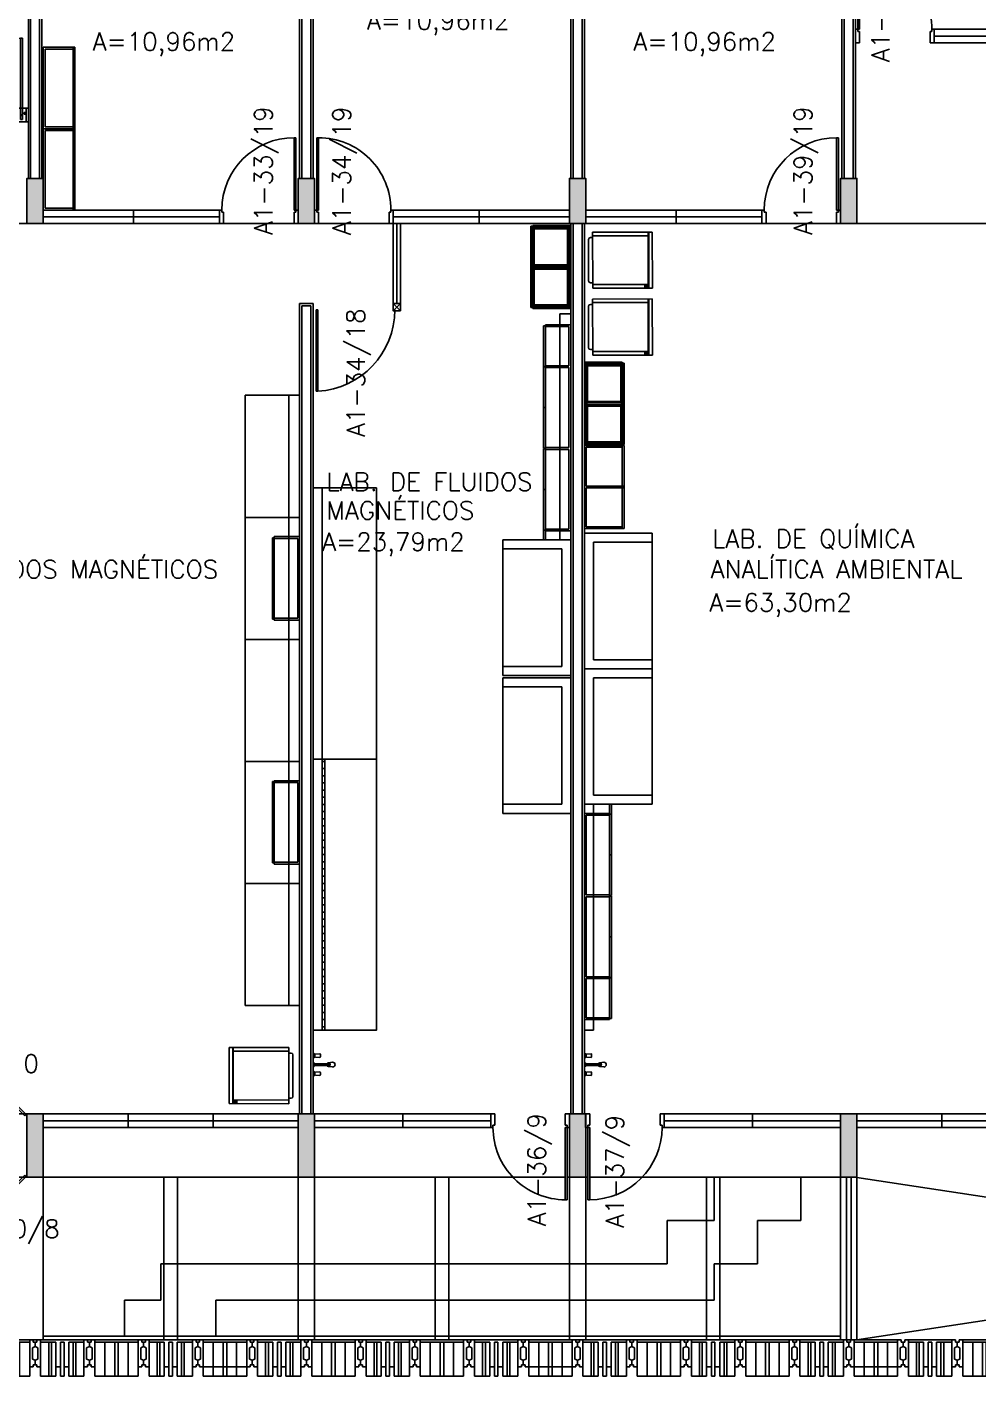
# Model space of a CAD drawing. Header units: inches. Extents: x -15 to 119, y -6 to 56.
# Drawn here: x 29.91 to 40.43, y 0.02 to 14.95 of the extents above; entities that cross this region are included whole.
import ezdxf

# ---------------------------------------------------------------- set-up
doc = ezdxf.new("R2010")
doc.units = ezdxf.units.IN
doc.header["$MEASUREMENT"] = 0
doc.header["$PDMODE"] = 1
doc.linetypes.add('HIDDEN', pattern=[9.525, 6.35, -3.175])
doc.linetypes.add('HIDDEN2', pattern=[4.7625, 3.175, -1.5875])
doc.layers.get('0').update_dxf_attribs({"linetype": 'CONTINUOUS'})
for name, color, linetype in [('ar-acesso', 2, 'CONTINUOUS'), ('ar-alv', 2, 'CONTINUOUS'), ('ar-armario180', 1, 'CONTINUOUS'), ('ar-armarioproj', 1, 'HIDDEN'), ('ar-brs', 1, 'CONTINUOUS'), ('ar-cap', 2, 'CONTINUOUS'), ('ar-castelo', 2, 'CONTINUOUS'), ('ar-chuv', 1, 'CONTINUOUS'), ('ar-copa', 1, 'CONTINUOUS'), ('ar-esq', 2, 'CONTINUOUS'), ('ar-estc', 3, 'CONTINUOUS'), ('ar-grade-lab', 2, 'CONTINUOUS'), ('ar-porta', 1, 'CONTINUOUS'), ('ar-proj', 1, 'HIDDEN'), ('ar-reboco', 2, 'CONTINUOUS'), ('ar-xis', 1, 'CONTINUOUS'), ('armario piso-teto', 2, 'CONTINUOUS'), ('armario-proj', 1, 'HIDDEN2'), ('armariop-t01', 1, 'CONTINUOUS'), ('banc', 1, 'CONTINUOUS'), ('brs-proj', 1, 'HIDDEN'), ('brs1', 2, 'CONTINUOUS'), ('brs2', 1, 'CONTINUOUS'), ('brs3', 1, 'CONTINUOUS'), ('brs4', 1, 'CONTINUOUS'), ('brs5', 1, 'CONTINUOUS'), ('cap01', 2, 'CONTINUOUS'), ('cap02', 1, 'CONTINUOUS'), ('cong', 7, 'CONTINUOUS'), ('COZ1', 1, 'CONTINUOUS'), ('COZ2', 1, 'CONTINUOUS'), ('DET-PIVO', 2, 'CONTINUOUS'), ('div1', 3, 'CONTINUOUS'), ('div2', 2, 'CONTINUOUS'), ('ENDEREÇO', 2, 'CONTINUOUS'), ('esq-01', 3, 'CONTINUOUS'), ('esq-02', 2, 'CONTINUOUS'), ('estc-01', 3, 'CONTINUOUS'), ('h-estc', 8, 'CONTINUOUS'), ('PROJ-MARCO', 1, 'HIDDEN'), ('ptm', 2, 'CONTINUOUS'), ('ptm1', 1, 'CONTINUOUS'), ('WC1', 1, 'CONTINUOUS'), ('WC2', 1, 'CONTINUOUS')]:
    doc.layers.add(name, color=color, linetype=linetype)
doc.styles.add('UNB-100', font='simplex.shx', dxfattribs={"height": 0.2})

# ---------------------------------------------------------------- blocks, each defined once
blk = doc.blocks.new('plr01-01p')
at = {"layer": 'h-estc'}
blk.add_hatch(color=256, dxfattribs=at).paths.add_polyline_path([(0.09, 0.075), (-0.09, 0.075), (-0.09, -0.625), (0.09, -0.625)])
at = {"layer": 'cong'}
blk.add_point((0, 0), dxfattribs=at)
at = {"layer": 'estc-01'}
blk.add_lwpolyline([(-0.09, 0.075), (-0.09, -0.625), (0.09, -0.625), (0.09, 0.075)], close=True, dxfattribs=at)
blk = doc.blocks.new('plr02-01p')
at = {"layer": 'h-estc'}
blk.add_hatch(color=256, dxfattribs=at).paths.add_polyline_path([(0.09, 0.075), (-0.09, 0.075), (-0.09, -0.425), (0.09, -0.425)])
at = {"layer": 'estc-01'}
blk.add_lwpolyline([(-0.09, 0.075), (-0.09, -0.425), (0.09, -0.425), (0.09, 0.075)], close=True, dxfattribs=at)
blk = doc.blocks.new('esq02-01p')
at = {"layer": 'cong'}
blk.add_point((0, 0), dxfattribs=at)
at = {"layer": 'esq-01'}
for p, q in [((2.91, 0), (0.09, 0)), ((1.03, -0.075), (1.03, 0.075)), ((1.97, -0.075), (1.97, 0.075))]:
    blk.add_line(p, q, dxfattribs=at)
at = {"layer": 'esq-02'}
blk.add_lwpolyline([(2.91, -0.075), (0.09, -0.075), (0.09, 0.075), (2.91, 0.075)], close=True, dxfattribs=at)
blk = doc.blocks.new('pm-80-01p')
at = {"layer": 'cong'}
blk.add_point((0, 0), dxfattribs=at)
at = {"layer": 'ptm'}
for p, q in [((0.105, 0.075), (0.105, 0.875)), ((0.125, 0.875), (0.105, 0.875)), ((0.125, 0.075), (0.125, 0.875)), ((0.105, 0.075), (0.08, 0.075)), ((0.08, 0.075), (0.08, -0.075)), ((0.125, 0.075), (0.105, 0.075)), ((0.105, 0.075), (0.105, 0.05)), ((0.125, 0.05), (0.105, 0.05)), ((0.125, 0.05), (0.125, -0.075)), ((0.905, 0.05), (0.905, -0.075)), ((0.905, 0.05), (0.925, 0.05)), ((0.925, 0.075), (0.95, 0.075)), ((0.925, 0.075), (0.925, 0.05)), ((0.95, 0.075), (0.95, -0.075)), ((0.08, -0.075), (0.125, -0.075)), ((0.95, -0.075), (0.905, -0.075))]:
    blk.add_line(p, q, dxfattribs=at)
at = {"layer": 'ptm', "color": 1}
blk.add_arc((0.125, 0.075), 0.8, 360, 90, dxfattribs=at)
blk = doc.blocks.new('esq17-01p')
at = {"layer": 'cong'}
blk.add_point((-0.015, 0), dxfattribs=at)
at = {"layer": 'esq-01', "color": 1}
for p, q in [((2.025, 0), (0.075, 0)), ((1.075, 0.075), (1.075, -0.075))]:
    blk.add_line(p, q, dxfattribs=at)
at = {"layer": 'esq-01'}
blk.add_line((2.025, 0.075), (2.025, -0.075), dxfattribs=at)
at = {"layer": 'esq-02'}
blk.add_lwpolyline([(2.025, 0.075), (0.075, 0.075), (0.075, -0.075), (2.025, -0.075)], close=True, dxfattribs=at)
at = {"rotation": 180}
blk.add_blockref('pm-80-01p', (2.975, 0), dxfattribs=at)
blk = doc.blocks.new('esq05-01p')
at = {"layer": 'cong'}
blk.add_point((0, 0), dxfattribs=at)
at = {"layer": 'esq-01'}
blk.add_line((2.0375, 0), (0.09, 0), dxfattribs=at)
at = {"layer": 'esq-02'}
blk.add_line((1.06375, 0.075), (1.06375, -0.075), dxfattribs=at)
blk.add_lwpolyline([(2.0375, -0.075), (0.09, -0.075), (0.09, 0.075), (2.0375, 0.075), (2.0375, -0.075)], close=True, dxfattribs=at)
at = {"xscale": -1}
blk.add_blockref('pm-80-01p', (2.9875, 0), dxfattribs=at)
blk = doc.blocks.new('esq03a-01p')
at = {"layer": 'cong'}
for p in [(0, 0), (0, -0.55)]:
    blk.add_point(p, dxfattribs=at)
at = {"layer": 'esq-02'}
for p, q in [((0.09, 0.075), (1.03, 0.075)), ((0.09, -0.625), (1.03, -0.625))]:
    blk.add_line(p, q, dxfattribs=at)
at = {"layer": 'ptm'}
for p, q in [((0.1, 0.069), (0.423, 0.391)), ((0.114, 0.054), (0.437, 0.377)), ((0.437, 0.377), (0.423, 0.391)), ((0.683, 0.377), (0.698, 0.392)), ((1.006, 0.054), (0.683, 0.377)), ((1.02, 0.069), (0.698, 0.392)), ((0.114, 0.054), (0.1, 0.069)), ((0.114, 0.054), (0.1, 0.069)), ((1.006, 0.054), (1.02, 0.069)), ((1.006, 0.054), (1.02, 0.069)), ((0.114, -0.604), (0.1, -0.619)), ((0.114, -0.604), (0.1, -0.619)), ((0.1, -0.619), (0.423, -0.941)), ((0.114, -0.604), (0.437, -0.927)), ((1.006, -0.604), (0.683, -0.927)), ((1.02, -0.619), (0.698, -0.942)), ((1.006, -0.604), (1.02, -0.619)), ((1.006, -0.604), (1.02, -0.619)), ((0.437, -0.927), (0.423, -0.941)), ((0.683, -0.927), (0.698, -0.942))]:
    blk.add_line(p, q, dxfattribs=at)
at = {"layer": 'ptm1'}
for centre, start, end in [((0.09, 0.06), 0, 42.4258), ((1.03, 0.06), 137.5157, 180), ((0.09, -0.61), 317.5742, 360), ((1.03, -0.61), 180, 222.4843)]:
    blk.add_arc(centre, 0.47, start, end, dxfattribs=at)
blk = doc.blocks.new('CHVR-01P')
at = {"layer": 'WC1'}
for p, q in [((-0.216, 0.026), (-0.17, 0.019)), ((-0.17, 0.009), (-0.154, 0.009)), ((-0.154, 0.009), (-0.018, 0.009)), ((-0.08, 0.114), (-0.08, 0.086)), ((-0.074, 0.12), (-0.025, 0.116)), ((-0.074, 0.08), (-0.025, 0.084)), ((-0.02, 0.11), (-0.018, 0.11)), ((-0.02, 0.09), (-0.018, 0.09)), ((-0.018, 0.009), (-0.013, 0.017)), ((-0.014, 0.112), (-0.008, 0.126)), ((-0.014, 0.088), (-0.008, 0.074)), ((-0.013, 0.018), (-0.009, 0.021)), ((-0.013, 0.018), (-0.013, 0.018)), ((-0.009, 0.022), (-0.009, 0.021)), ((-0.007, 0.024), (0, 0.024)), ((-0.002, 0.129), (-0.005, 0.128)), ((-0.002, 0.071), (-0.005, 0.072)), ((-0.216, -0.026), (-0.17, -0.019)), ((-0.17, -0.009), (-0.154, -0.009)), ((-0.154, -0.009), (-0.018, -0.009)), ((-0.08, -0.086), (-0.08, -0.114)), ((-0.074, -0.08), (-0.025, -0.084)), ((-0.074, -0.12), (-0.025, -0.116)), ((-0.02, -0.09), (-0.018, -0.09)), ((-0.02, -0.11), (-0.018, -0.11)), ((-0.018, -0.009), (-0.013, -0.017)), ((-0.014, -0.088), (-0.008, -0.074)), ((-0.014, -0.112), (-0.008, -0.126)), ((-0.013, -0.018), (-0.013, -0.018)), ((-0.013, -0.018), (-0.009, -0.021)), ((-0.009, -0.021), (-0.009, -0.022)), ((-0.007, -0.024), (0, -0.024)), ((-0.002, -0.071), (-0.005, -0.072)), ((-0.002, -0.129), (-0.005, -0.128))]:
    blk.add_line(p, q, dxfattribs=at)
for centre, radius, start, end in [((-0.216, 0), 0.0264, 90, 270), ((-0.17, 0), 0.0189, 90, 270), ((-0.17, 0), 0.0088, 90, 270), ((-0.17, 0), 0.0189, 27.7177, 90), ((-0.074, 0.114), 0.006, 90, 180), ((-0.074, 0.086), 0.006, 180, 270), ((-0.026, 0.11), 0.006, 0, 84.4007), ((-0.026, 0.09), 0.006, 275.5993, 0), ((-0.018, 0.114), 0.004, 270, 335.6127), ((-0.018, 0.086), 0.004, 24.3873, 90), ((-0.012, 0.016), 0.002, 122.7806, 153.4349), ((-0.007, 0.022), 0.002, 90, 180), ((-0.004, 0.124), 0.004, 107.5303, 155.6127), ((-0.004, 0.076), 0.004, 204.3873, 252.4697), ((-0.001, 0.128), 0.001, 0, 122.0054), ((-0.001, 0.072), 0.001, 237.9946, 0), ((0, 0.07), 0.000002, 180, 270), ((-0.17, 0), 0.0189, 270, 332.2823), ((-0.074, -0.086), 0.006, 90, 180), ((-0.074, -0.114), 0.006, 180, 270), ((-0.026, -0.09), 0.006, 0, 84.4007), ((-0.026, -0.11), 0.006, 275.5993, 0), ((-0.018, -0.086), 0.004, 270, 335.6127), ((-0.018, -0.114), 0.004, 24.3873, 90), ((-0.012, -0.016), 0.002, 206.5651, 237.2194), ((-0.007, -0.022), 0.002, 180, 270), ((-0.004, -0.076), 0.004, 107.5303, 155.6127), ((-0.004, -0.124), 0.004, 204.3873, 252.4697), ((-0.001, -0.072), 0.001, 0, 122.0054), ((-0.001, -0.128), 0.001, 237.9946, 0), ((0, -0.13), 0.000002, 180, 270)]:
    blk.add_arc(centre, radius, start, end, dxfattribs=at)
at = {"layer": 'WC2'}
for p, q in [((-0.02, 0.11), (-0.02, 0.09)), ((-0.018, 0.009), (-0.018, -0.009)), ((-0.008, 0.126), (-0.008, 0.074)), ((-0.02, -0.09), (-0.02, -0.11)), ((-0.008, -0.074), (-0.008, -0.126))]:
    blk.add_line(p, q, dxfattribs=at)
for centre, radius, start, end in [((-0.17, 0), 0.0132, 41.8103, 318.1897), ((-0.103, 0), 0.0088, 90, 270)]:
    blk.add_arc(centre, radius, start, end, dxfattribs=at)
blk = doc.blocks.new('brs01-01p-leste')
at = {"layer": 'brs1'}
for p, q in [((-3, 0.2), (-2.98, 0.2)), ((-3, 0.2), (-3, 0.15)), ((-3, 0.15), (-2.97, 0.137)), ((-2.98, 0.225), (-2.94, 0.225)), ((-2.98, 0.2), (-2.98, 0.225)), ((-2.94, -0.075), (-2.94, 0.225)), ((-2.42, 0.225), (-2.46, 0.225)), ((-2.46, -0.075), (-2.46, 0.225)), ((-2.4, 0.15), (-2.43, 0.137)), ((-2.42, 0.2), (-2.42, 0.225)), ((-2.4, 0.2), (-2.42, 0.2)), ((-2.4, 0.2), (-2.38, 0.2)), ((-2.4, 0.2), (-2.4, 0.15)), ((-2.4, 0.2), (-2.4, 0.15)), ((-2.4, 0.15), (-2.37, 0.137)), ((-2.38, 0.225), (-2.34, 0.225)), ((-2.38, 0.2), (-2.38, 0.225)), ((-2.34, -0.075), (-2.34, 0.225)), ((-1.82, 0.225), (-1.86, 0.225)), ((-1.86, -0.075), (-1.86, 0.225)), ((-1.8, 0.15), (-1.83, 0.137)), ((-1.82, 0.2), (-1.82, 0.225)), ((-1.8, 0.2), (-1.82, 0.2)), ((-1.8, 0.2), (-1.78, 0.2)), ((-1.8, 0.2), (-1.8, 0.15)), ((-1.8, 0.2), (-1.8, 0.15)), ((-1.8, 0.15), (-1.77, 0.137)), ((-1.78, 0.225), (-1.74, 0.225)), ((-1.78, 0.2), (-1.78, 0.225)), ((-1.74, -0.075), (-1.74, 0.225)), ((-1.22, 0.225), (-1.26, 0.225)), ((-1.26, -0.075), (-1.26, 0.225)), ((-1.2, 0.15), (-1.23, 0.137)), ((-1.22, 0.2), (-1.22, 0.225)), ((-1.2, 0.2), (-1.22, 0.2)), ((-1.2, 0.2), (-1.18, 0.2)), ((-1.2, 0.2), (-1.2, 0.15)), ((-1.2, 0.2), (-1.2, 0.15)), ((-1.2, 0.15), (-1.17, 0.137)), ((-1.18, 0.225), (-1.14, 0.225)), ((-1.18, 0.2), (-1.18, 0.225)), ((-1.14, -0.075), (-1.14, 0.225)), ((-0.62, 0.225), (-0.66, 0.225)), ((-0.66, -0.075), (-0.66, 0.225)), ((-0.6, 0.15), (-0.63, 0.137)), ((-0.62, 0.2), (-0.62, 0.225)), ((-0.6, 0.2), (-0.62, 0.2)), ((-0.6, 0.2), (-0.6, 0.15)), ((-0.6, 0.2), (-0.58, 0.2)), ((-0.6, 0.2), (-0.6, 0.15)), ((-0.6, 0.15), (-0.57, 0.137)), ((-0.58, 0.225), (-0.54, 0.225)), ((-0.58, 0.2), (-0.58, 0.225)), ((-0.54, -0.075), (-0.54, 0.225)), ((-0.02, 0.225), (-0.06, 0.225)), ((-0.06, -0.075), (-0.06, 0.225)), ((0, 0.15), (-0.03, 0.137)), ((-0.02, 0.2), (-0.02, 0.225)), ((0, 0.2), (-0.02, 0.2)), ((0, 0.2), (0, 0.15)), ((-3, 0), (-2.97, 0.013)), ((-2.97, 0.137), (-2.97, 0.013)), ((-2.43, 0.137), (-2.43, 0.013)), ((-2.4, 0), (-2.43, 0.013)), ((-2.4, 0), (-2.37, 0.013)), ((-2.37, 0.137), (-2.37, 0.013)), ((-1.83, 0.137), (-1.83, 0.013)), ((-1.8, 0), (-1.83, 0.013)), ((-1.8, 0), (-1.77, 0.013)), ((-1.77, 0.137), (-1.77, 0.013)), ((-1.23, 0.137), (-1.23, 0.013)), ((-1.2, 0), (-1.23, 0.013)), ((-1.2, 0), (-1.17, 0.013)), ((-1.17, 0.137), (-1.17, 0.013)), ((-0.63, 0.137), (-0.63, 0.013)), ((-0.6, 0), (-0.63, 0.013)), ((-0.6, 0), (-0.57, 0.013)), ((-0.57, 0.137), (-0.57, 0.013)), ((-0.03, 0.137), (-0.03, 0.013)), ((0, 0), (-0.03, 0.013)), ((-3, -0.05), (-3, 0)), ((-3, -0.05), (-2.98, -0.05)), ((-2.98, -0.05), (-2.98, -0.075)), ((-2.98, -0.075), (-2.94, -0.075)), ((-2.42, -0.075), (-2.46, -0.075)), ((-2.42, -0.05), (-2.42, -0.075)), ((-2.4, -0.05), (-2.42, -0.05)), ((-2.4, -0.05), (-2.4, 0)), ((-2.4, -0.05), (-2.4, 0)), ((-2.4, -0.05), (-2.38, -0.05)), ((-2.38, -0.05), (-2.38, -0.075)), ((-2.38, -0.075), (-2.34, -0.075)), ((-1.82, -0.075), (-1.86, -0.075)), ((-1.82, -0.05), (-1.82, -0.075)), ((-1.8, -0.05), (-1.82, -0.05)), ((-1.8, -0.05), (-1.8, 0)), ((-1.8, -0.05), (-1.8, 0)), ((-1.8, -0.05), (-1.78, -0.05)), ((-1.78, -0.05), (-1.78, -0.075)), ((-1.78, -0.075), (-1.74, -0.075)), ((-1.22, -0.075), (-1.26, -0.075)), ((-1.22, -0.05), (-1.22, -0.075)), ((-1.2, -0.05), (-1.22, -0.05)), ((-1.2, -0.05), (-1.2, 0)), ((-1.2, -0.05), (-1.2, 0)), ((-1.2, -0.05), (-1.18, -0.05)), ((-1.18, -0.05), (-1.18, -0.075)), ((-1.18, -0.075), (-1.14, -0.075)), ((-0.62, -0.075), (-0.66, -0.075)), ((-0.62, -0.05), (-0.62, -0.075)), ((-0.6, -0.05), (-0.62, -0.05)), ((-0.6, -0.05), (-0.6, 0)), ((-0.6, -0.05), (-0.6, 0)), ((-0.6, -0.05), (-0.58, -0.05)), ((-0.58, -0.05), (-0.58, -0.075)), ((-0.58, -0.075), (-0.54, -0.075)), ((-0.02, -0.075), (-0.06, -0.075)), ((-0.02, -0.05), (-0.02, -0.075)), ((0, -0.05), (-0.02, -0.05)), ((0, -0.05), (0, 0))]:
    blk.add_line(p, q, dxfattribs=at)
at = {"layer": 'brs2'}
for p, q in [((-2.94, 0.225), (-2.46, 0.225)), ((-2.34, 0.225), (-1.86, 0.225)), ((-2.229, 0.2), (-2.12, 0.2)), ((-1.971, 0.2), (-2.08, 0.2)), ((-1.74, 0.225), (-1.26, 0.225)), ((-1.14, 0.225), (-0.66, 0.225)), ((-1.029, 0.2), (-0.92, 0.2)), ((-0.771, 0.2), (-0.88, 0.2)), ((-0.54, 0.225), (-0.06, 0.225)), ((-2.772, -0.075), (-2.72, -0.075)), ((-2.628, -0.075), (-2.68, -0.075)), ((-1.572, -0.075), (-1.52, -0.075)), ((-1.428, -0.075), (-1.48, -0.075)), ((-0.372, -0.075), (-0.32, -0.075)), ((-0.228, -0.075), (-0.28, -0.075)), ((-2.229, -0.175), (-2.12, -0.175)), ((-1.971, -0.175), (-2.08, -0.175)), ((-1.029, -0.175), (-0.92, -0.175)), ((-0.771, -0.175), (-0.88, -0.175))]:
    blk.add_line(p, q, dxfattribs=at)
at = {"layer": 'brs3'}
for p, q in [((-2.82, 0.2), (-2.82, -0.175)), ((-2.772, 0.2), (-2.82, 0.2)), ((-2.772, 0.2), (-2.772, -0.175)), ((-2.628, 0.2), (-2.628, -0.175)), ((-2.628, 0.2), (-2.58, 0.2)), ((-2.58, 0.2), (-2.58, -0.175)), ((-2.12, -0.175), (-2.12, 0.2)), ((-2.12, 0.2), (-2.08, 0.2)), ((-2.08, -0.175), (-2.08, 0.2)), ((-1.62, 0.2), (-1.62, -0.175)), ((-1.572, 0.2), (-1.62, 0.2)), ((-1.572, 0.2), (-1.572, -0.175)), ((-1.428, 0.2), (-1.428, -0.175)), ((-1.428, 0.2), (-1.38, 0.2)), ((-1.38, 0.2), (-1.38, -0.175)), ((-0.92, -0.175), (-0.92, 0.2)), ((-0.92, 0.2), (-0.88, 0.2)), ((-0.88, -0.175), (-0.88, 0.2)), ((-0.42, 0.2), (-0.42, -0.175)), ((-0.372, 0.2), (-0.42, 0.2)), ((-0.372, 0.2), (-0.372, -0.175)), ((-0.228, 0.2), (-0.228, -0.175)), ((-0.228, 0.2), (-0.18, 0.2)), ((-0.18, 0.2), (-0.18, -0.175)), ((-2.772, -0.175), (-2.82, -0.175)), ((-2.628, -0.175), (-2.58, -0.175)), ((-2.12, -0.175), (-2.08, -0.175)), ((-1.572, -0.175), (-1.62, -0.175)), ((-1.428, -0.175), (-1.38, -0.175)), ((-0.92, -0.175), (-0.88, -0.175)), ((-0.372, -0.175), (-0.42, -0.175)), ((-0.228, -0.175), (-0.18, -0.175))]:
    blk.add_line(p, q, dxfattribs=at)
at = {"layer": 'brs4'}
for p, q in [((-2.85, 0.2), (-2.94, 0.2)), ((-2.85, -0.175), (-2.85, 0.2)), ((-2.85, 0.2), (-2.82, 0.2)), ((-2.72, -0.175), (-2.72, 0.2)), ((-2.72, 0.2), (-2.68, 0.2)), ((-2.68, -0.175), (-2.68, 0.2)), ((-2.55, 0.2), (-2.58, 0.2)), ((-2.55, 0.2), (-2.46, 0.2)), ((-2.55, -0.175), (-2.55, 0.2)), ((-2.229, 0.2), (-2.34, 0.2)), ((-2.229, -0.175), (-2.229, 0.2)), ((-1.971, 0.2), (-1.86, 0.2)), ((-1.971, -0.175), (-1.971, 0.2)), ((-1.65, 0.2), (-1.74, 0.2)), ((-1.65, -0.175), (-1.65, 0.2)), ((-1.65, 0.2), (-1.62, 0.2)), ((-1.52, -0.175), (-1.52, 0.2)), ((-1.52, 0.2), (-1.48, 0.2)), ((-1.48, -0.175), (-1.48, 0.2)), ((-1.35, 0.2), (-1.38, 0.2)), ((-1.35, 0.2), (-1.26, 0.2)), ((-1.35, -0.175), (-1.35, 0.2)), ((-1.029, 0.2), (-1.14, 0.2)), ((-1.029, -0.175), (-1.029, 0.2)), ((-0.771, 0.2), (-0.66, 0.2)), ((-0.771, -0.175), (-0.771, 0.2)), ((-0.45, 0.2), (-0.54, 0.2)), ((-0.45, -0.175), (-0.45, 0.2)), ((-0.45, 0.2), (-0.42, 0.2)), ((-0.32, -0.175), (-0.32, 0.2)), ((-0.32, 0.2), (-0.28, 0.2)), ((-0.28, -0.175), (-0.28, 0.2)), ((-0.15, 0.2), (-0.18, 0.2)), ((-0.15, 0.2), (-0.06, 0.2)), ((-0.15, -0.175), (-0.15, 0.2)), ((-2.94, -0.075), (-2.94, -0.175)), ((-2.46, -0.075), (-2.46, -0.175)), ((-2.34, -0.075), (-2.34, -0.175)), ((-1.86, -0.075), (-1.86, -0.175)), ((-1.74, -0.075), (-1.74, -0.175)), ((-1.26, -0.075), (-1.26, -0.175)), ((-1.14, -0.075), (-1.14, -0.175)), ((-0.66, -0.075), (-0.66, -0.175)), ((-0.54, -0.075), (-0.54, -0.175)), ((-0.06, -0.075), (-0.06, -0.175)), ((-2.85, -0.175), (-2.94, -0.175)), ((-2.85, -0.175), (-2.82, -0.175)), ((-2.72, -0.175), (-2.68, -0.175)), ((-2.55, -0.175), (-2.58, -0.175)), ((-2.55, -0.175), (-2.46, -0.175)), ((-2.229, -0.175), (-2.34, -0.175)), ((-1.971, -0.175), (-1.86, -0.175)), ((-1.65, -0.175), (-1.74, -0.175)), ((-1.65, -0.175), (-1.62, -0.175)), ((-1.52, -0.175), (-1.48, -0.175)), ((-1.35, -0.175), (-1.38, -0.175)), ((-1.35, -0.175), (-1.26, -0.175)), ((-1.029, -0.175), (-1.14, -0.175)), ((-0.771, -0.175), (-0.66, -0.175)), ((-0.45, -0.175), (-0.54, -0.175)), ((-0.45, -0.175), (-0.42, -0.175)), ((-0.32, -0.175), (-0.28, -0.175)), ((-0.15, -0.175), (-0.18, -0.175)), ((-0.15, -0.175), (-0.06, -0.175))]:
    blk.add_line(p, q, dxfattribs=at)
at = {"layer": 'cong'}
for p in [(-2.4, 0), (-1.8, 0), (-1.2, 0), (-0.6, 0), (0, 0)]:
    blk.add_point(p, dxfattribs=at)
blk = doc.blocks.new('BRS01-03C')
at = {"layer": 'brs-proj'}
blk.add_line((0.54, 0.075), (0.06, 0.075), dxfattribs=at)
at = {"layer": 'brs1'}
for p, q in [((0, 0.05), (0.02, 0.05)), ((0, 0.05), (0, 0)), ((0, 0), (0.03, -0.013)), ((0.02, 0.075), (0.06, 0.075)), ((0.02, 0.05), (0.02, 0.075)), ((0.06, 0.075), (0.06, -0.225)), ((0.54, 0.075), (0.54, -0.225)), ((0.58, 0.075), (0.54, 0.075)), ((0.6, 0), (0.57, -0.013)), ((0.58, 0.05), (0.58, 0.075)), ((0.6, 0.05), (0.58, 0.05)), ((0.6, 0.05), (0.6, 0)), ((0, -0.15), (0.03, -0.137)), ((0.03, -0.137), (0.03, -0.013)), ((0.57, -0.137), (0.57, -0.013)), ((0.6, -0.15), (0.57, -0.137)), ((0, -0.2), (0, -0.15)), ((0, -0.2), (0.02, -0.2)), ((0.02, -0.2), (0.02, -0.225)), ((0.02, -0.225), (0.06, -0.225)), ((0.58, -0.225), (0.54, -0.225)), ((0.58, -0.2), (0.58, -0.225)), ((0.6, -0.2), (0.58, -0.2)), ((0.6, -0.2), (0.6, -0.15))]:
    blk.add_line(p, q, dxfattribs=at)
at = {"layer": 'brs2'}
blk.add_line((0.54, -0.225), (0.06, -0.225), dxfattribs=at)
at = {"layer": 'brs3'}
for p, q in [((0.28, 0.175), (0.28, -0.2)), ((0.32, 0.175), (0.28, 0.175)), ((0.32, 0.175), (0.32, -0.2)), ((0.32, -0.2), (0.28, -0.2))]:
    blk.add_line(p, q, dxfattribs=at)
at = {"layer": 'brs4'}
for p, q in [((0.06, 0.075), (0.06, 0.175)), ((0.171, 0.175), (0.06, 0.175)), ((0.171, 0.175), (0.171, -0.2)), ((0.429, 0.175), (0.54, 0.175)), ((0.429, 0.175), (0.429, -0.2)), ((0.54, 0.075), (0.54, 0.175)), ((0.171, -0.2), (0.06, -0.2)), ((0.429, -0.2), (0.54, -0.2))]:
    blk.add_line(p, q, dxfattribs=at)
at = {"layer": 'brs4', "color": 1}
for p, q in [((0.171, 0.175), (0.28, 0.175)), ((0.429, 0.175), (0.32, 0.175)), ((0.171, -0.2), (0.28, -0.2)), ((0.429, -0.2), (0.32, -0.2))]:
    blk.add_line(p, q, dxfattribs=at)
at = {"layer": 'brs5'}
blk.add_line((0.54, 0.075), (0.06, 0.075), dxfattribs=at)
at = {"layer": 'cong'}
blk.add_point((0, 0), dxfattribs=at)
blk = doc.blocks.new('pm-dp90-01p')
at = {"layer": 'cong'}
blk.add_point((0, 0), dxfattribs=at)
at = {"layer": 'DET-PIVO'}
for centre in [(-0.85, 0), (0.85, 0)]:
    blk.add_circle(centre, 0.005, dxfattribs=at)
at = {"layer": 'PROJ-MARCO', "linetype": 'Continuous'}
for p, q in [((0.9, 0.075), (-0.9, 0.075)), ((-0.9, -0.075), (0.9, -0.075))]:
    blk.add_line(p, q, dxfattribs=at)
at = {"layer": 'ptm'}
for p, q in [((0.84, -0.05), (0.84, 0.85)), ((0.84, 0.85), (0.86, 0.85)), ((0.86, -0.05), (0.86, 0.85)), ((-0.925, -0.075), (-0.925, 0.075)), ((-0.925, 0.075), (-0.9, 0.075)), ((-0.9, -0.075), (-0.9, 0.075)), ((-0.86, 0.05), (-0.86, -0.85)), ((-0.84, 0.05), (-0.86, 0.05)), ((-0.84, 0.05), (-0.84, -0.85)), ((0.88, 0.03), (0.9, 0.03)), ((0.88, 0.01), (0.88, 0.03)), ((0.88, 0.01), (0.9, 0.01)), ((0.9, 0.075), (0.925, 0.075)), ((0.9, 0.075), (0.9, -0.075)), ((0.925, 0.075), (0.925, -0.075)), ((-0.9, -0.075), (-0.925, -0.075)), ((-0.88, -0.01), (-0.9, -0.01)), ((-0.88, -0.03), (-0.9, -0.03)), ((-0.88, -0.01), (-0.88, -0.03)), ((0.84, -0.05), (0.86, -0.05)), ((0.925, -0.075), (0.9, -0.075)), ((-0.84, -0.85), (-0.86, -0.85))]:
    blk.add_line(p, q, dxfattribs=at)
at = {"layer": 'ptm', "color": 1}
for centre, start, end in [((0.85, 0), 90.6743, 180), ((-0.85, 0), 270.6743, 0)]:
    blk.add_arc(centre, 0.85, start, end, dxfattribs=at)
blk = doc.blocks.new('cp-01p')
at = {"layer": 'cap01'}
for p, q in [((-0.75, 0.75), (-0.75, 0.65)), ((-0.75, 0.75), (0, 0.75)), ((-0.725, 0.75), (0, 0.75)), ((0, -0.75), (0, 0.75)), ((-0.75, 0.65), (-0.1, 0.65)), ((-0.1, -0.65), (-0.1, 0.65)), ((-0.75, -0.65), (-0.1, -0.65)), ((-0.75, -0.65), (-0.75, -0.75)), ((-0.75, -0.75), (0, -0.75))]:
    blk.add_line(p, q, dxfattribs=at)
at = {"layer": 'cap02'}
blk.add_line((-0.75, 0.65), (-0.75, -0.65), dxfattribs=at)
blk = doc.blocks.new('GLDR-01P')
at = {"layer": 'COZ1', "color": 2}
for p, q in [((310, -65), (-310, -65)), ((-310, -65), (-310, -725)), ((310, -725), (310, -65)), ((-310, -725), (310, -725))]:
    blk.add_line(p, q, dxfattribs=at)
at = {"layer": 'COZ2', "color": 2}
for p, q in [((-270, -65), (-270, -680)), ((-250, -40), (-250, -65)), ((230, -20), (-230, -20)), ((250, -65), (250, -40)), ((270, -680), (270, -65)), ((-310, -680), (310, -680)), ((-310, -685), (310, -685)), ((270, -640), (310, -640))]:
    blk.add_line(p, q, dxfattribs=at)
blk.add_circle((290, -660), 9.23, dxfattribs=at)
for centre, start, end in [((-230, -40), 90, 180), ((230, -40), 0, 90)]:
    blk.add_arc(centre, 20, start, end, dxfattribs=at)
blk = doc.blocks.new('bnc-15p')
at = {"layer": 'banc'}
blk.add_lwpolyline([(-1.5, 0), (1.5, 0), (1.5, 0.7), (-1.5, 0.7)], close=True, dxfattribs=at)
at = {"layer": 'cong'}
blk.add_point((0, 0), dxfattribs=at)
blk = doc.blocks.new('mob-ar4')
at = {"layer": 'armario piso-teto'}
for p, q in [((-0.47, 0.3), (0.43, 0.3)), ((-0.47, 0.28), (-0.47, 0.3)), ((-0.47, 0.3), (-0.47, 0.28)), ((-0.02, 0.3), (-0.02, 0.28)), ((0.43, 0.3), (0.43, 0.28)), ((-0.47, 0.28), (-0.47, -0.05)), ((-0.45, 0.28), (-0.47, 0.28)), ((-0.46, 0.28), (0.41, 0.28)), ((-0.45, 0.28), (-0.45, -0.03)), ((0.41, 0.28), (0.41, -0.03)), ((0.41, 0.28), (0.43, 0.28)), ((0.43, 0.28), (0.43, -0.05)), ((-0.47, -0.05), (0.43, -0.05)), ((-0.45, -0.03), (0.41, -0.03))]:
    blk.add_line(p, q, dxfattribs=at)
at = {"layer": 'cong'}
blk.add_point((0, -0.05), dxfattribs=at)
blk = doc.blocks.new('esq17d-01p')
at = {"layer": 'cong'}
blk.add_point((0.1, 0), dxfattribs=at)
blk.add_point((0.1, 0), dxfattribs=at)
at = {"layer": 'esq-01'}
for p, q in [((1.18, 0.075), (1.18, -0.075)), ((2.17, 0), (0.19, 0))]:
    blk.add_line(p, q, dxfattribs=at)
at = {"layer": 'esq-02'}
blk.add_lwpolyline([(2.17, 0.075), (0.19, 0.075), (0.19, -0.075), (2.17, -0.075), (2.17, 0.075)], close=True, dxfattribs=at)
at = {"layer": 'ptm', "rotation": 180}
blk.add_blockref('pm-80-01p', (3.12, 0), dxfattribs=at)
blk = doc.blocks.new('pm-90-03p')
at = {"layer": 'cong'}
blk.add_point((0, 0), dxfattribs=at)
at = {"layer": 'ptm'}
for p, q in [((0.105, 0.075), (0.105, 0.975)), ((0.125, 0.975), (0.105, 0.975)), ((0.125, 0.075), (0.125, 0.975)), ((0.125, 0.075), (0.105, 0.075)), ((0.125, 0.075), (0.105, 0.075))]:
    blk.add_line(p, q, dxfattribs=at)
at = {"layer": 'ptm', "color": 1}
blk.add_arc((0.073, 0.074), 0.902, 0.054, 86.687, dxfattribs=at)
blk = doc.blocks.new('mob-ar6')
at = {"layer": 'ar-armarioproj'}
for p, q in [((-0.49, 0.3), (-1.3825, 0.3)), ((-1.3825, 0.28), (-1.3825, 0.3)), ((-0.9325, 0.28), (-0.9325, 0.3)), ((-0.49, 0.3), (-0.4825, 0.3)), ((-0.4825, 0.28), (-0.4825, 0.3)), ((-0.4775, 0.3), (-0.47, 0.3)), ((-0.4775, 0.28), (-0.4775, 0.3)), ((0.415, 0.3), (-0.47, 0.3)), ((-0.0275, 0.28), (-0.0275, 0.3)), ((0.415, 0.3), (0.4225, 0.3)), ((0.4225, 0.28), (0.4225, 0.3)), ((0.4275, 0.28), (0.4275, 0.3)), ((0.4275, 0.3), (0.435, 0.3)), ((0.435, 0.3), (0.8675, 0.3)), ((0.8675, 0.3), (0.8775, 0.3)), ((0.8775, 0.28), (0.8775, 0.3)), ((-0.48, 0.28), (-1.3925, 0.28)), ((-1.3925, 0), (-1.3925, 0.28)), ((-1.3725, 0.02), (-1.3725, 0.28)), ((-0.49, 0.28), (-0.49, 0.02)), ((0.425, 0.28), (-0.48, 0.28)), ((-0.47, 0.28), (-0.47, 0.02)), ((0.415, 0.02), (0.415, 0.28)), ((0.425, 0.28), (0.8875, 0.28)), ((0.435, 0.02), (0.435, 0.28)), ((0.8675, 0.02), (0.8675, 0.28)), ((0.8875, 0), (0.8875, 0.28)), ((-0.49, 0.02), (-1.3725, 0.02)), ((0.415, 0.02), (-0.47, 0.02)), ((0.435, 0.02), (0.8675, 0.02)), ((0.8875, 0), (-1.3925, 0))]:
    blk.add_line(p, q, dxfattribs=at)
at = {"layer": 'cong'}
blk.add_point((-0.025, 0), dxfattribs=at)
blk = doc.blocks.new('mob-ar5m')
at = {"layer": 'armario piso-teto'}
for p, q in [((-0.48, 0.42), (-0.48, 0)), ((-0.455, 0.42), (-0.48, 0.42)), ((-0.47, 0.44), (-0.0225, 0.44)), ((-0.47, 0.41), (-0.47, 0.01)), ((-0.47, 0.41), (-0.455, 0.41)), ((-0.46, 0.43), (-0.0325, 0.43)), ((-0.455, 0.41), (-0.455, 0.42)), ((-0.03, 0.42), (-0.03, 0.02)), ((-0.0175, 0.44), (0.43, 0.44)), ((-0.01, 0.42), (-0.01, 0.02)), ((-0.0075, 0.43), (0.42, 0.43)), ((0.415, 0.42), (0.44, 0.42)), ((0.415, 0.41), (0.415, 0.42)), ((0.43, 0.41), (0.415, 0.41)), ((0.43, 0.41), (0.43, 0.01)), ((0.44, 0.42), (0.44, 0)), ((-0.48, 0), (-0.455, 0)), ((-0.47, 0.035), (-0.46, 0.035)), ((-0.47, 0.01), (0.43, 0.01)), ((-0.46, 0.035), (-0.46, 0.02)), ((-0.46, 0.02), (0.42, 0.02)), ((-0.455, 0.01), (-0.455, 0)), ((0.415, 0.01), (0.415, 0)), ((0.44, 0), (0.415, 0)), ((0.42, 0.035), (0.42, 0.02)), ((0.43, 0.035), (0.42, 0.035))]:
    blk.add_line(p, q, dxfattribs=at)
at = {"layer": 'armario piso-teto', "linetype": 'Continuous'}
for p, q in [((-0.47, 0.42), (-0.47, 0.44)), ((-0.46, 0.42), (-0.46, 0.43)), ((-0.0325, 0.42), (-0.0325, 0.43)), ((-0.0325, 0.42), (-0.0075, 0.42)), ((-0.0225, 0.42), (-0.0225, 0.44)), ((-0.0225, 0.42), (-0.0225, 0.44)), ((-0.02, 0.42), (-0.02, 0.405)), ((-0.0175, 0.42), (-0.0175, 0.44)), ((-0.0175, 0.42), (-0.0175, 0.44)), ((-0.0075, 0.42), (-0.0075, 0.43)), ((0.42, 0.42), (0.42, 0.43)), ((0.43, 0.42), (0.43, 0.44)), ((-0.02, 0.02), (-0.02, 0.035))]:
    blk.add_line(p, q, dxfattribs=at)
at = {"layer": 'armario-proj', "linetype": 'HIDDEN2'}
for p, q in [((-0.455, 0.41), (-0.44, 0.41)), ((-0.44, 0.41), (-0.44, 0.02)), ((-0.045, 0.41), (-0.045, 0.02)), ((-0.03, 0.41), (-0.045, 0.41)), ((0.005, 0.41), (0.005, 0.02)), ((0.4, 0.41), (0.4, 0.02)), ((-0.44, 0.035), (-0.045, 0.035)), ((0.005, 0.035), (0.4, 0.035))]:
    blk.add_line(p, q, dxfattribs=at)
at = {"layer": 'armariop-t01', "linetype": 'Continuous'}
for p, q in [((-0.455, 0.42), (-0.0325, 0.42)), ((-0.455, 0.41), (-0.455, 0.02)), ((-0.45, 0.41), (-0.035, 0.41)), ((-0.45, 0.41), (-0.45, 0.025)), ((-0.445, 0.405), (-0.04, 0.405)), ((-0.445, 0.405), (-0.445, 0.03)), ((-0.01, 0.41), (0.005, 0.41)), ((0.415, 0.42), (-0.0075, 0.42)), ((0.41, 0.41), (-0.005, 0.41)), ((0.405, 0.405), (0, 0.405)), ((0.4, 0.4099), (0.415, 0.4099)), ((0.405, 0.405), (0.405, 0.03)), ((0.41, 0.41), (0.41, 0.025)), ((0.415, 0.41), (0.415, 0.02)), ((-0.455, 0), (0.415, 0))]:
    blk.add_line(p, q, dxfattribs=at)
at = {"layer": 'armariop-t01'}
for p, q in [((-0.04, 0.405), (-0.04, 0.03)), ((-0.035, 0.41), (-0.035, 0.025)), ((-0.005, 0.41), (-0.005, 0.025)), ((0, 0.405), (0, 0.03)), ((-0.45, 0.025), (-0.035, 0.025)), ((-0.445, 0.03), (-0.04, 0.03)), ((0.41, 0.025), (-0.005, 0.025)), ((0.405, 0.03), (0, 0.03))]:
    blk.add_line(p, q, dxfattribs=at)
at = {"layer": 'cong'}
blk.add_point((0, 0), dxfattribs=at)
blk = doc.blocks.new('bnc-25p')
at = {"layer": 'banc'}
blk.add_lwpolyline([(-0.675, 0), (0.675, 0), (0.675, 0.6), (-0.675, 0.6)], close=True, dxfattribs=at)
at = {"layer": 'cong'}
blk.add_point((0, 0), dxfattribs=at)
blk = doc.blocks.new('mob-ar1')
at = {"layer": 'ar-armarioproj'}
for p, q in [((0.44125, 0.3), (-0.45125, 0.3)), ((-0.45125, 0.28), (-0.45125, 0.3)), ((-0.45125, 0.28), (-0.45125, 0.3)), ((-0.00125, 0.28), (-0.00125, 0.3)), ((0.44125, 0.3), (0.44875, 0.3)), ((0.44875, 0.28), (0.44875, 0.3)), ((0.46125, 0.28), (-0.46125, 0.28)), ((-0.46125, 0), (-0.46125, 0.28)), ((-0.44125, 0.02), (-0.44125, 0.28)), ((0.44125, 0.28), (0.44125, 0.02)), ((0.46125, 0.28), (0.46125, 0)), ((0.46125, 0), (-0.46125, 0)), ((0.44125, 0.02), (-0.44125, 0.02))]:
    blk.add_line(p, q, dxfattribs=at)
at = {"layer": 'cong'}
blk.add_point((0, 0), dxfattribs=at)
blk = doc.blocks.new('mob-ar5')
at = {"layer": 'armario piso-teto'}
for p, q in [((-0.48, 0.44), (0.44, 0.44)), ((-0.48, 0.42), (-0.48, 0.44)), ((-0.48, 0.44), (-0.48, 0.42)), ((-0.48, 0.42), (-0.48, 0)), ((-0.46, 0.42), (-0.48, 0.42)), ((-0.47, 0.42), (-0.03, 0.42)), ((-0.46, 0.42), (-0.46, 0.02)), ((-0.03, 0.44), (-0.03, 0.02)), ((-0.03, 0.44), (-0.03, 0.42)), ((-0.01, 0.44), (-0.01, 0.42)), ((-0.01, 0.44), (-0.01, 0.02)), ((-0.01, 0.42), (0.42, 0.42)), ((0.42, 0.42), (0.42, 0.02)), ((0.42, 0.42), (0.44, 0.42)), ((0.44, 0.44), (0.44, 0)), ((-0.48, 0), (0.44, 0)), ((-0.46, 0.02), (-0.03, 0.02)), ((-0.01, 0.02), (0.42, 0.02))]:
    blk.add_line(p, q, dxfattribs=at)
at = {"layer": 'cong'}
blk.add_point((0, 0), dxfattribs=at)

msp = doc.modelspace()

# ---------------------------------------------------------------- hatches: boundary and pattern name
at = {"layer": 'ar-grade-lab'}
h = msp.add_hatch(dxfattribs=at)
h.set_pattern_fill('LINE', color=256, scale=0.025, style=0)
h.set_pattern_definition([(0, (74.67, 1.745), (0, 0.079375), [])])
h.paths.add_polyline_path([(33.205, 6.85), (33.175, 6.85), (33.175, 3.85), (33.205, 3.85)])

# ---------------------------------------------------------------- linework, layer by layer
at = {"layer": 'ar-acesso'}
for p, q in [((30.075, 2.225), (32.91, 2.225)), ((30.09, 0.425), (30.09, 2.225)), ((35.865, 2.225), (33.09, 2.225)), ((35.91, 2.225), (35.885, 2.225)), ((36.09, 2.225), (36.115, 2.225)), ((36.135, 2.225), (38.91, 2.225)), ((37.51, 2.225), (37.51, 1.745)), ((38.47, 2.225), (38.47, 1.745)), ((38.91, 2.225), (38.91, 0.425)), ((38.91, 2.225), (38.91, 0.425)), ((38.91, 2.225), (38.91, 0.425)), ((39.09, 2.225), (39.09, 0.425)), ((39.09, 2.225), (39.09, 0.425)), ((39.09, 2.225), (39.09, 0.425)), ((39.09, 2.225), (39.09, 0.425)), ((36.99, 1.745), (36.99, 1.265)), ((36.99, 1.745), (37.51, 1.745)), ((37.99, 1.745), (37.99, 1.265)), ((38.47, 1.745), (37.99, 1.745)), ((36.99, 1.265), (31.39, 1.265)), ((31.39, 0.865), (31.39, 1.265)), ((37.51, 1.265), (37.51, 0.865)), ((37.99, 1.265), (37.51, 1.265)), ((30.99, 0.465), (30.99, 0.865)), ((31.39, 0.865), (30.99, 0.865)), ((37.51, 0.865), (32, 0.865)), ((32, 0.865), (32, 0.465)), ((38.91, 0.465), (30.09, 0.465)), ((39.09, 0.425), (28.725, 0.425))]:
    msp.add_line(p, q, dxfattribs=at)
at = {"layer": 'ar-alv'}
for p, q in [((32.95, 16.775), (32.95, 13.275)), ((33.05, 16.775), (33.05, 13.275)), ((35.95, 16.775), (35.95, 13.275)), ((36.05, 16.775), (36.05, 13.275)), ((38.95, 16.775), (38.95, 13.275)), ((39.05, 16.775), (39.05, 13.275)), ((29.95, 15.85), (29.95, 13.275)), ((30.05, 15.85), (30.05, 13.275)), ((35.95, 12.775), (35.95, 2.925)), ((36.05, 12.775), (36.05, 2.925)), ((32.95, 11.865), (32.95, 2.925)), ((33.05, 11.865), (32.95, 11.865)), ((33.05, 11.865), (33.05, 2.925))]:
    msp.add_line(p, q, dxfattribs=at)
at = {"layer": 'ar-armarioproj'}
for p, q in [((35.625, 9.385), (35.625, 9.275)), ((35.645, 9.385), (35.645, 9.275)), ((36.355, 6.24), (36.355, 6.35)), ((36.375, 6.24), (36.375, 6.35))]:
    msp.add_line(p, q, dxfattribs=at)
at = {"layer": 'ar-castelo'}
for points in [[(35.805, 11.775), (35.925, 11.775), (35.925, 9.275), (35.805, 9.275)], [(32.805, 4.125), (32.925, 4.125), (32.925, 10.875), (32.805, 10.875)], [(33.175, 6.85), (33.075, 6.85), (33.075, 9.85), (33.175, 9.85)], [(33.175, 3.85), (33.075, 3.85), (33.075, 6.85), (33.175, 6.85)], [(36.175, 3.85), (36.075, 3.85), (36.075, 6.35), (36.175, 6.35)]]:
    msp.add_lwpolyline(points, close=True, dxfattribs=at)
at = {"layer": 'ar-esq'}
for p, q in [((38.975, 2.225), (38.975, 0.425)), ((39.025, 2.225), (39.025, 0.425))]:
    msp.add_line(p, q, dxfattribs=at)
at = {"layer": 'ar-grade-lab'}
for p, q in [((33.175, 3.85), (33.175, 6.85)), ((33.205, 3.85), (33.205, 6.85))]:
    msp.add_line(p, q, dxfattribs=at)
at = {"layer": 'ar-proj', "ltscale": 0.65}
msp.add_line((29.925, 12.775), (27.075, 12.775), dxfattribs=at)
at = {"layer": 'ar-proj'}
for p, q in [((32.075, 12.775), (32.91, 12.775)), ((33.09, 12.775), (33.925, 12.775)), ((38.075, 12.775), (38.91, 12.775)), ((39.09, 12.775), (41.925, 12.775)), ((31.425, 2.225), (31.425, 0.425)), ((31.575, 2.225), (31.575, 0.425)), ((32.91, 0.425), (32.91, 2.225)), ((33.09, 0.425), (33.09, 2.225)), ((34.425, 2.225), (34.425, 0.425)), ((34.575, 2.225), (34.575, 0.425)), ((35.91, 0.425), (35.91, 2.225)), ((36.09, 0.425), (36.09, 2.225)), ((37.425, 2.225), (37.425, 0.425)), ((37.575, 2.225), (37.575, 0.425))]:
    msp.add_line(p, q, dxfattribs=at)
at = {"layer": 'ar-reboco'}
for p, q in [((32.925, 16.775), (32.925, 13.275)), ((33.075, 16.775), (33.075, 13.275)), ((35.925, 16.775), (35.925, 13.275)), ((36.075, 16.775), (36.075, 13.275)), ((38.925, 16.775), (38.925, 13.275)), ((39.075, 16.775), (39.075, 13.275)), ((29.925, 15.878), (29.925, 13.275)), ((30.075, 15.853), (30.075, 13.275)), ((35.925, 12.775), (35.925, 2.925)), ((36.075, 12.775), (36.075, 2.925)), ((32.925, 11.89), (32.925, 2.925)), ((33.075, 11.89), (32.925, 11.89)), ((33.075, 11.89), (33.075, 2.925))]:
    msp.add_line(p, q, dxfattribs=at)
at = {"layer": 'ar-xis'}
for p, q in [((39.09, 0.425), (50.91, 2.225)), ((39.09, 2.223), (50.91, 0.425))]:
    msp.add_line(p, q, dxfattribs=at)
at = {"layer": 'cong'}
msp.add_point((34, 11.85), dxfattribs=at)
at = {"layer": 'div1'}
for p, q in [((33.96, 12.775), (33.96, 11.889)), ((34.04, 11.889), (34.04, 12.775))]:
    msp.add_line(p, q, dxfattribs=at)
msp.add_lwpolyline([(34.04, 11.889), (34.04, 11.811), (33.96, 11.811), (33.96, 11.889)], close=True, dxfattribs=at)
at = {"layer": 'div2'}
for p, q in [((34, 12.775), (34, 11.889)), ((34.04, 11.811), (33.96, 11.889)), ((33.96, 11.811), (34.04, 11.889))]:
    msp.add_line(p, q, dxfattribs=at)

# ---------------------------------------------------------------- block references
for p, rotation in [((35.925, 12.315), 90), ((36.075, 10.76), 269.9999999999995)]:
    msp.add_blockref('mob-ar5m', p, dxfattribs=dict(rotation=rotation))
at = {"layer": 'ar-alv'}
for name, p, rotation in [('bnc-25p', (32.925, 10.2), 90), ('bnc-25p', (32.925, 8.85), 90), ('mob-ar1', (32.925, 8.85), 90), ('bnc-25p', (32.925, 7.5), 90), ('bnc-25p', (32.925, 6.15), 90), ('bnc-25p', (32.925, 4.8), 90), ('esq05-01p', (38.997, 2.85), 180)]:
    msp.add_blockref(name, p, dxfattribs=dict(at, rotation=rotation))
at = {"layer": 'ar-alv', "xscale": -1}
for name, p, rotation in [('mob-ar1', (32.925, 6.15), 90.00000000000007), ('esq05-01p', (33.002, 2.85), 180)]:
    msp.add_blockref(name, p, dxfattribs=dict(at, rotation=rotation))
at = {"layer": 'ar-armario180', "xscale": -1}
for name, p, rotation in [('mob-ar4', (30.14, 14.295), 270.0000000000005), ('mob-ar4', (30.14, 13.395), 270.0000000000005), ('mob-ar5', (36.075, 9.88), 270)]:
    msp.add_blockref(name, p, dxfattribs=dict(at, rotation=rotation))
at = {"layer": 'ar-armarioproj'}
for name, p, rotation in [('mob-ar6', (35.925, 10.767), 89.99999999999993), ('bnc-15p', (33.075, 8.35), 270), ('bnc-15p', (33.075, 5.35), 270), ('mob-ar6', (36.075, 4.857), 269.9999999999998)]:
    msp.add_blockref(name, p, dxfattribs=dict(at, rotation=rotation))
at = {"layer": 'ar-brs'}
for p in [(31.8, 0.2), (35.4, 0.2), (39, 0.2), (42.6, 0.2)]:
    msp.add_blockref('brs01-01p-leste', p, dxfattribs=at)
at = {"layer": 'ar-brs', "rotation": 180}
for p in [(32.4, 0.2), (36, 0.2), (39.6, 0.2)]:
    msp.add_blockref('BRS01-03C', p, dxfattribs=at)
at = {"layer": 'ar-cap', "xscale": -1, "rotation": 180}
for p in [(35.925, 8.525), (35.925, 7)]:
    msp.add_blockref('cp-01p', p, dxfattribs=at)
at = {"layer": 'ar-cap', "rotation": 180}
for p in [(36.075, 8.6), (36.075, 7.1)]:
    msp.add_blockref('cp-01p', p, dxfattribs=at)
at = {"layer": 'ar-chuv', "xscale": -1}
for p in [(33.075, 3.47), (36.075, 3.47)]:
    msp.add_blockref('CHVR-01P', p, dxfattribs=at)
at = {"layer": 'ar-copa'}
for p, xscale, yscale, zscale, rotation in [((36.102, 12.37), -0.001000000000004775, 0.0009999999999976694, 0.001, 90.06946729569867), ((36.102, 11.63), -0.001000000000004775, 0.0009999999999976694, 0.001, 90.06946729569867), ((32.872, 3.348), 0.001000000000004775, 0.001000000000004775, 0.001000000000004775, 269.9305327043013)]:
    msp.add_blockref('GLDR-01P', p, dxfattribs=dict(at, xscale=xscale, yscale=yscale, zscale=zscale, rotation=rotation))
at = {"layer": 'ar-esq', "xscale": -1, "rotation": 180}
for name, p in [('esq17-01p', (30.015, 12.85)), ('esq17-01p', (36.015, 12.85)), ('esq02-01p', (30, 2.85)), ('esq02-01p', (39, 2.85))]:
    msp.add_blockref(name, p, dxfattribs=at)
at = {"layer": 'ar-esq', "rotation": 180}
for name, p in [('esq17-01p', (35.985, 12.85)), ('esq03a-01p', (30, 2.3))]:
    msp.add_blockref(name, p, dxfattribs=at)
at = {"layer": 'ar-estc', "xscale": -1, "rotation": 180}
for p in [(30, 12.85), (33, 12.85), (36, 12.85), (39, 12.85)]:
    msp.add_blockref('plr02-01p', p, dxfattribs=at)
at = {"layer": 'ar-estc'}
for p in [(30, 2.85), (33, 2.85), (36, 2.85), (39, 2.85)]:
    msp.add_blockref('plr01-01p', p, dxfattribs=at)
at = {"layer": 'ar-porta'}
for name, p, rotation in [('esq17d-01p', (42.115, 14.85), 180.0000000000013), ('pm-dp90-01p', (29, 13.975), 180.0000000000041)]:
    msp.add_blockref(name, p, dxfattribs=dict(at, rotation=rotation))
at = {"layer": 'ar-porta', "xscale": -1, "rotation": 180.0000000000032}
msp.add_blockref('pm-90-03p', (33.003, 11.895), dxfattribs=at)

# ---------------------------------------------------------------- texts
at = {"layer": 'ENDEREÇO', "style": 'UNB-100'}
for s, p in [('A1-40/21', (39.452, 14.56)), ('A1-33/19', (32.624, 12.648)), ('A1-34/19', (33.491, 12.647)), ('A1-39/19', (38.594, 12.648)), ('A1-34/18', (33.647, 10.413)), ('A1-36/9', (35.649, 1.682)), ('A1-37/9', (36.512, 1.663))]:
    msp.add_text(s, height=0.2, rotation=90, dxfattribs=at).set_placement(p)
for s, p in [('A=10,96m2', (33.67, 14.921)), ('A=10,96m2', (30.636, 14.689)), ('A=10,96m2', (36.618, 14.689)), ('LAB. DE FLUIDOS', (33.222, 9.818)), ('MAGNÉTICOS', (33.222, 9.502)), ('LAB. DE QUÍMICA ', (37.49, 9.189)), ('A=23,79m2', (33.175, 9.155)), ('LAB. DE FLUIDOS MAGNÉTICOS', (27.971, 8.851)), ('ANALÍTICA AMBIENTAL', (37.472, 8.851)), ('A=63,30m2', (37.458, 8.484)), ('A1-30/10', (28.619, 3.381)), ('A1-30/8', (29.02, 1.554))]:
    msp.add_text(s, height=0.2, dxfattribs=at).set_placement(p)

doc.saveas('drawing.dxf')
